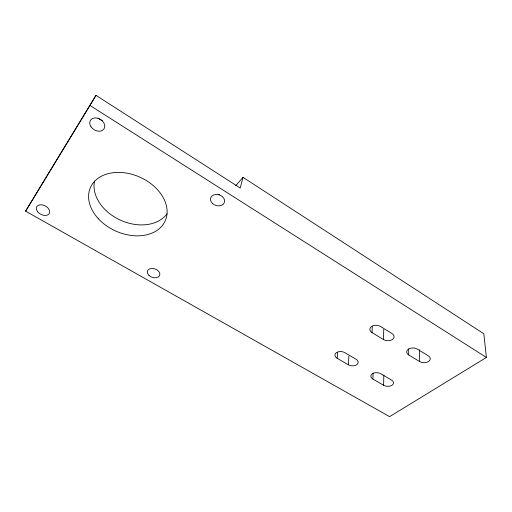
<?xml version="1.0" encoding="UTF-8"?>
<svg xmlns="http://www.w3.org/2000/svg" width="512" height="512" viewBox="0 0 512 512"><rect width="100%" height="100%" fill="white"/><g stroke="black" fill="none" stroke-linecap="round" stroke-linejoin="round"><path stroke-width="0.77" d="M383.603 385.261L372.896 379.046A5.984 3.718 3.7 0 1 372.314 373.76A5.984 3.718 3.7 0 1 380.755 373.747L391.52 380.064A5.958 3.661 3.2 0 1 391.994 385.254A5.958 3.661 3.2 0 1 383.603 385.261L383.834 375.053M383.494 339.571L372.038 332.608A6.4 4.262 3 0 1 371.411 326.566A6.4 4.262 3 0 1 380.442 326.426L391.962 333.504A6.368 4.192 2.4 0 1 392.467 339.437A6.368 4.192 2.4 0 1 383.494 339.571L383.744 329.28M372.896 379.046L373.107 373.19M372.038 332.608L372.275 326.714M348.314 364.762L337.158 358.278A6.067 3.898 5.6 0 1 336.275 352.717A6.067 3.898 5.6 0 1 344.8 352.653L356.026 359.238A6.042 3.846 5 0 1 356.787 364.698A6.042 3.846 5 0 1 348.314 364.762L348.909 356.045M337.158 358.278L337.645 352.454M243.04 177.357L240.192 188.019L96.006 95.354L25.6 211.149L389.6 416.646L486.4 357.459L483.814 333.734L243.04 177.357L235.654 185.702M25.6 211.149L96.006 95.354M408.71 354.899L419.686 361.568A6.291 3.981 0.8 0 0 428.563 361.491A6.291 3.981 0.8 0 0 428.358 355.866L417.325 349.088A6.31 4.045 1.2 0 0 408.397 349.165A6.31 4.045 1.2 0 0 408.71 354.899L408.659 348.954M89.984 105.459L486.4 357.459M419.411 349.741L419.686 361.568M219.507 194.541A7.104 5.542 18 0 1 218.848 194.33M102.477 120.563A7.872 6.01 32.6 0 1 98.125 118.035M167.027 213.786A40.23 29.453 24.5 0 1 120.602 220.237A40.23 29.453 24.5 0 1 94.528 181.107M148.979 275.437A6.509 4.422 19 0 0 159.642 275.507A6.509 4.422 19 0 0 152.141 268.442A6.509 4.422 19 0 0 148.979 275.437M212.41 203.437A7.232 5.562 17.7 0 0 224.346 202.586A7.232 5.562 17.7 0 0 215.866 194.438A7.232 5.562 17.7 0 0 212.41 203.437M37.683 211.814A7.142 4.762 27.5 0 0 49.203 213.677A7.142 4.762 27.5 0 0 42.176 204.87A7.142 4.762 27.5 0 0 37.683 211.814M91.014 126.803A8.019 6.042 31.9 0 0 104.013 128.858A8.019 6.042 31.9 0 0 96.698 118.01A8.019 6.042 31.9 0 0 91.014 126.803M98.272 218.624A40.941 29.536 24.1 0 0 165.018 221.28A40.941 29.536 24.1 0 0 120.269 172.435A40.941 29.536 24.1 0 0 98.272 218.624"/></g></svg>
